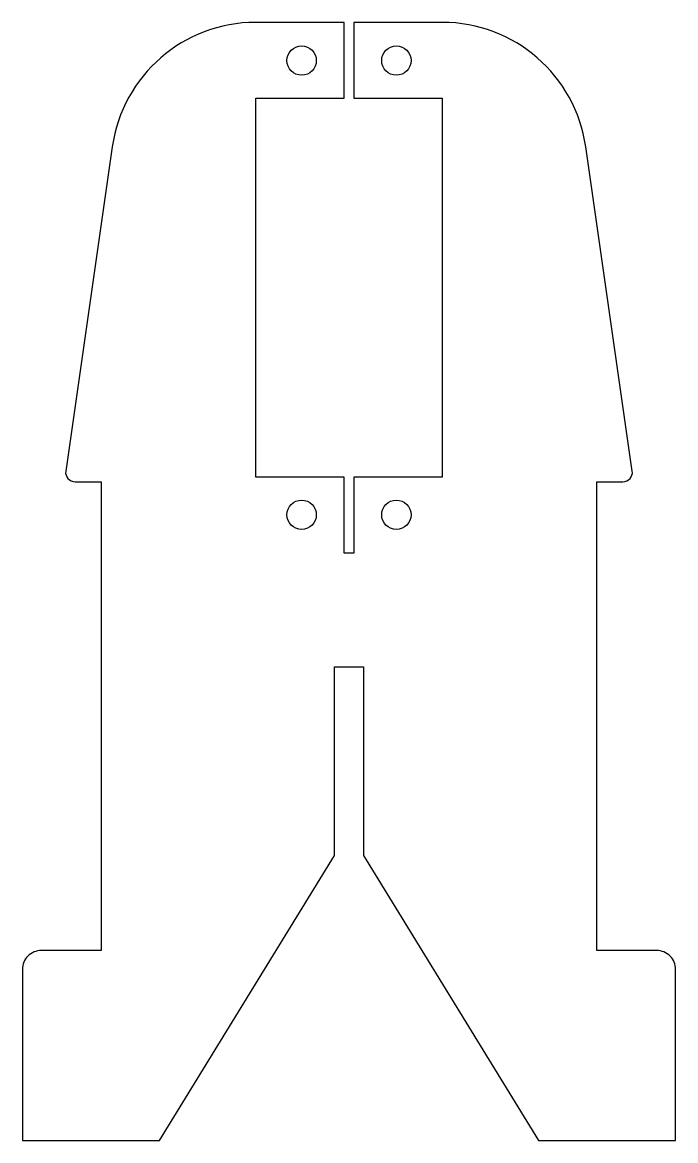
# Model space of a CAD drawing. Header units: millimetres. Extents: x -34 to 34, y -154 to -36.
import ezdxf

# ---------------------------------------------------------------- set-up
doc = ezdxf.new("R2010")
doc.units = ezdxf.units.MM
doc.layers.get('0').update_dxf_attribs({"linetype": 'CONTINUOUS'})

msp = doc.modelspace()

# ---------------------------------------------------------------- linework, layer by layer
msp.add_lwpolyline([(28.92, -84.94, 0.456573), (29.91, -83.8), (25, -49.59, 0.373086), (9.85, -36.46), (0.5, -36.46), (0.5, -44.46), (9.85, -44.46), (9.85, -84.46), (0.5, -84.46), (0.5, -92.46), (-0.5, -92.46), (-0.5, -84.46), (-9.85, -84.46), (-9.85, -44.46), (-0.5, -44.46), (-0.5, -36.46), (-9.85, -36.46, 0.373086), (-25, -49.59), (-29.91, -83.8, 0.456573), (-28.92, -84.94), (-26.17, -84.94), (-26.17, -134.4), (-32.49, -134.4, 0.414214), (-34.49, -136.4), (-34.49, -154.46), (-20, -154.46), (-1.53, -124.36), (-1.53, -104.46), (1.53, -104.46), (1.53, -124.36), (20, -154.46), (34.49, -154.46), (34.49, -136.4, 0.414214), (32.49, -134.4), (26.17, -134.4), (26.17, -84.94)], format="xyb", close=True)
for centre in [(-5, -40.49), (5, -40.49), (-5, -88.42), (5, -88.42)]:
    msp.add_circle(centre, 1.55)

doc.saveas('drawing.dxf')
